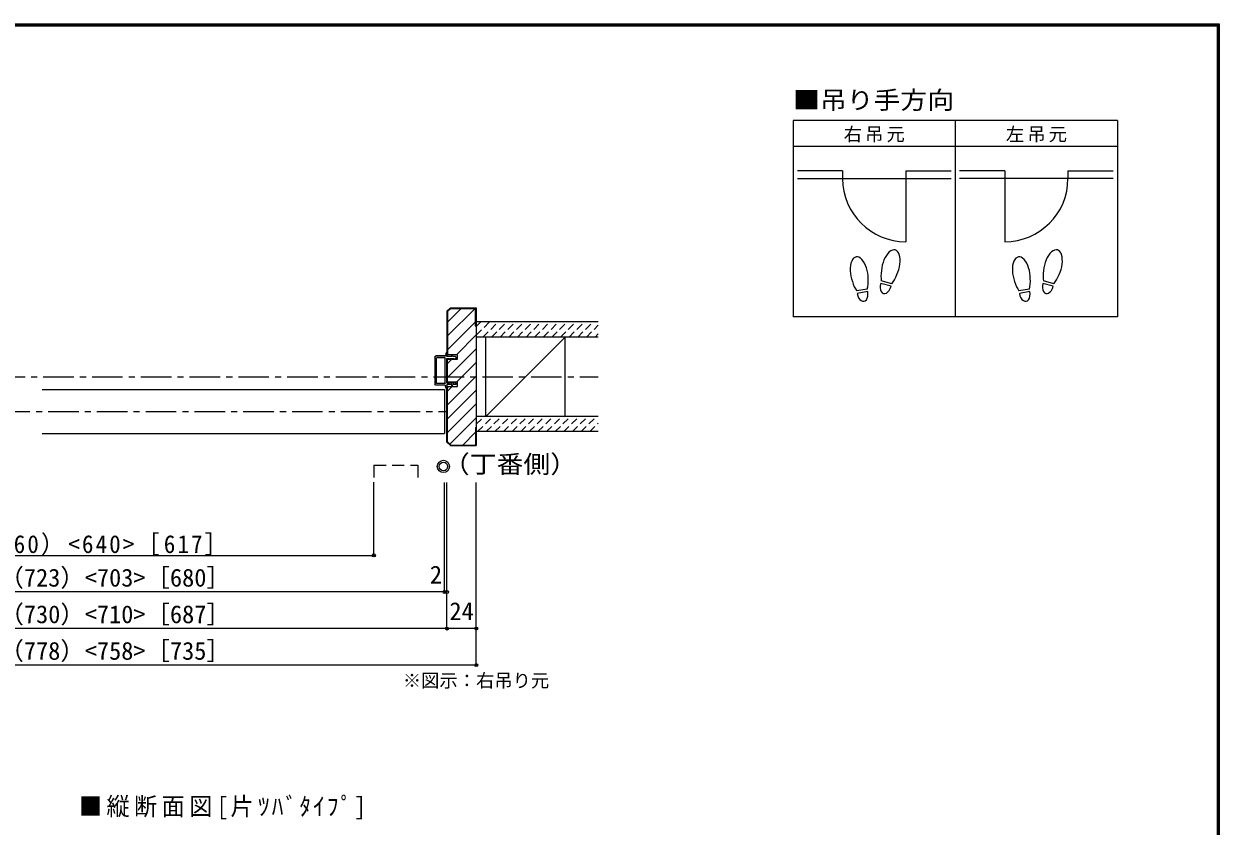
# Model space of a CAD drawing. Units: millimetres at full size, sheet at 1:5; details may follow other scales. Extents: x -973 to 977, y -718 to 696.
# Drawn here: x -3 to 977, y 38 to 696 of the extents above; entities that cross this region are included whole.
import ezdxf
from ezdxf.enums import TextEntityAlignment as Align

# ---------------------------------------------------------------- set-up
doc = ezdxf.new("R2010")
doc.units = ezdxf.units.MM
doc.header["$LTSCALE"] = 5
doc.header["$PDMODE"] = 32
doc.header["$PDSIZE"] = 2.5
for name, pattern in [('CHAIN1', [8, 5, -1, 1, -1]), ('DASHED1', [1.8, 1.2, -0.6]), ('DASHED2', [3, 2, -1])]:
    doc.linetypes.add(name, pattern=pattern)
for name, color, linetype in [('0-0_補助線', 7, 'Continuous'), ('0-1_通り芯', 4, 'CHAIN1'), ('0-3_仕上げ', 7, 'Continuous'), ('0-4_枠', 3, 'Continuous'), ('0-6_扉', 6, 'Continuous'), ('0-7_金物', 7, 'Continuous'), ('0-8_戸当り', 3, 'Continuous'), ('0-A_文字', 3, 'Continuous'), ('0-B_寸法', 7, 'Continuous'), ('0-C_ハッチ', 4, 'DASHED1'), ('F-1_枠', 6, 'Continuous')]:
    doc.layers.add(name, color=color, linetype=linetype)
doc.styles.add('ＭＳ ゴシック', font='')
doc.styles.get('ＭＳ ゴシック').set_extended_font_data('MS Gothic')

# ---------------------------------------------------------------- blocks, each defined once
blk = doc.blocks.new('01')
at = {"layer": '0-0_補助線'}
for p, q in [((-14.5, 0.346), (-14.5, -0.449)), ((-14.3, 0.346), (-14.3, -0.449)), ((-12.045, -0.049), (-14.178, 0.444)), ((-12, 0.146), (-14.133, 0.639)), ((-11.475, 5.146), (-12.298, 4.504)), ((-12.175, 4.146), (-11.475, 4.146)), ((-12.045, -0.049), (-11.993, 0.145)), ((-11.475, 0.146), (-12, 0.146)), ((-11.475, 7.146), (-11.475, 5.146)), ((-11.475, 4.146), (-11.475, 0.146)), ((-10.68, 7.55), (-9.257, 6.508)), ((-9.375, 6.146), (-10.075, 6.146)), ((-10.075, 3.146), (-10.075, 6.146)), ((-10.075, 3.146), (-9.252, 2.504)), ((-9.375, 2.146), (-10.075, 2.146)), ((-10.075, 0.146), (-10.075, 2.146)), ((-10.075, 0.146), (10.075, 0.146)), ((10.075, 3.146), (9.252, 2.504)), ((10.68, 7.55), (9.257, 6.508)), ((9.375, 6.146), (10.075, 6.146)), ((9.375, 2.146), (10.075, 2.146)), ((10.075, 3.146), (10.075, 6.146)), ((10.075, 0.146), (10.075, 2.146)), ((11.475, 7.146), (11.475, 5.146)), ((11.475, 5.146), (12.298, 4.504)), ((12.175, 4.146), (11.475, 4.146)), ((11.475, 4.146), (11.475, 0.146)), ((11.475, 0.146), (12, 0.146)), ((12.045, -0.049), (11.993, 0.145)), ((12, 0.146), (14.133, 0.639)), ((12.045, -0.049), (14.178, 0.444)), ((14.3, 0.346), (14.3, -0.449)), ((14.5, 0.346), (14.5, -0.449)), ((-14.265, -0.741), (-12.235, -1.196)), ((-14.222, -0.546), (-12.191, -1.001)), ((-12, -1.488), (-12, -8.854)), ((-11.8, -1.488), (-11.8, -8.854)), ((-11, -9.654), (11, -9.654)), ((-10.6, -1.554), (-10.6, -8.154)), ((-10.3, -1.254), (10.3, -1.254)), ((-10.3, -8.454), (10.3, -8.454)), ((10.6, -1.554), (10.6, -8.154)), ((11.8, -1.488), (11.8, -8.854)), ((12, -1.488), (12, -8.854)), ((14.222, -0.546), (12.191, -1.001)), ((14.265, -0.741), (12.235, -1.196)), ((11, -9.854), (-11, -9.854))]:
    blk.add_line(p, q, dxfattribs=at)
for centre, radius, start, end in [((-14.2, 0.346), 0.3, 77.00048, 180), ((-14.2, 0.346), 0.1, 77.00048, 180), ((-12.175, 4.346), 0.2, 127.96957, 270), ((-10.975, 7.146), 0.5, 53.78053, 180), ((-9.375, 6.346), 0.2, 270, 53.78053), ((-9.375, 2.346), 0.2, 270, 52.03043), ((9.375, 6.346), 0.2, 126.21947, 270), ((9.375, 2.346), 0.2, 127.96957, 270), ((10.975, 7.146), 0.5, 0, 126.21947), ((12.175, 4.346), 0.2, 270, 52.03043), ((14.2, 0.346), 0.3, 0, 102.99952), ((14.2, 0.346), 0.1, 0, 102.99952), ((-14.2, -0.449), 0.3, 180, 257.3929), ((-14.2, -0.449), 0.1, 180, 257.3929), ((-12.3, -1.488), 0.3, 0, 76.0718), ((-12.3, -1.488), 0.5, 0, 76.0718), ((-11, -8.854), 1, 180, 270), ((-11, -8.854), 0.8, 180, 270), ((-10.3, -1.554), 0.3, 90, 180), ((-10.3, -8.154), 0.3, 180, 270), ((10.3, -1.554), 0.3, 0, 90), ((10.3, -8.154), 0.3, 270, 0), ((11, -8.854), 1, 270, 0), ((11, -8.854), 0.8, 270, 0), ((12.3, -1.488), 0.5, 103.9282, 180), ((12.3, -1.488), 0.3, 103.9282, 180), ((14.2, -0.449), 0.1, 282.6071, 0), ((14.2, -0.449), 0.3, 282.6071, 0)]:
    blk.add_arc(centre, radius, start, end, dxfattribs=at)

msp = doc.modelspace()

# ---------------------------------------------------------------- linework, layer by layer
at = {"layer": '0-1_通り芯'}
for p, q in [((-467.5, 406.5), (467.5, 406.5)), ((-343.5, 378), (343.5, 378))]:
    msp.add_line(p, q, dxfattribs=at)
at = {"layer": '0-3_仕上げ', "color": 2}
for p, q in [((467.5, 451.5), (367.5, 451.5)), ((467.5, 439), (367.5, 439)), ((467.5, 374), (367.5, 374)), ((467.5, 361.5), (367.5, 361.5))]:
    msp.add_line(p, q, dxfattribs=at)
at = {"layer": '0-3_仕上げ', "color": 3}
for p, q in [((375.5, 374), (375.5, 439)), ((440.5, 374), (440.5, 439))]:
    msp.add_line(p, q, dxfattribs=at)
at = {"layer": '0-3_仕上げ'}
msp.add_line((440.5, 439), (375.5, 374), dxfattribs=at)
at = {"layer": '0-4_枠'}
for p, q in [((346.328, 463), (343.5, 460.172)), ((346.536, 462.5), (344, 459.964)), ((346.328, 463), (367.5, 463)), ((346.536, 462.5), (367, 462.5)), ((367, 448), (367, 462.5)), ((367.5, 463), (367.5, 350)), ((343.5, 460.172), (343.5, 424.5)), ((344, 459.964), (344, 424.5)), ((367, 448), (367.5, 448)), ((343.5, 402.2), (343.5, 420.8)), ((343.5, 420.8), (352, 420.8)), ((344, 402.2), (344, 420.8)), ((343.5, 402.2), (352, 402.2)), ((352, 398.5), (352, 402.2)), ((343.5, 352.828), (343.5, 398.5)), ((343.5, 398.5), (352, 398.5)), ((344, 353.036), (344, 398.5)), ((367, 365), (367, 350.5)), ((367, 365), (367.5, 365)), ((346.328, 350), (343.5, 352.828)), ((346.536, 350.5), (344, 353.036)), ((346.328, 350), (367.5, 350)), ((346.536, 350.5), (367, 350.5))]:
    msp.add_line(p, q, dxfattribs=at)
msp.add_lwpolyline([(352, 420.8), (352, 424.5), (343.5, 424.5)], dxfattribs=at)
at = {"layer": '0-6_扉'}
for p, q in [((11.5, 396), (341.5, 396)), ((341.5, 396), (341.5, 360)), ((11.5, 360), (341.5, 360))]:
    msp.add_line(p, q, dxfattribs=at)
at = {"layer": '0-6_扉', "linetype": 'DASHED2'}
for p, q in [((283.505, 333.908), (319.505, 333.908)), ((283.505, 333.908), (283.505, 319.657)), ((319.505, 333.908), (319.505, 319.657))]:
    msp.add_line(p, q, dxfattribs=at)
at = {"layer": '0-7_金物'}
for radius in [5, 3.5]:
    msp.add_circle((340.549, 332.957), radius, dxfattribs=at)
at = {"layer": '0-8_戸当り', "color": 2}
for p, q in [((667.933, 575.308), (630.833, 575.308)), ((630.833, 569.008), (756.833, 569.008)), ((667.933, 575.308), (667.933, 569.008)), ((719.733, 575.308), (756.833, 575.308)), ((719.733, 575.308), (719.733, 517.208)), ((800.933, 575.308), (763.833, 575.308)), ((889.833, 569.008), (763.833, 569.008)), ((800.933, 575.308), (800.933, 517.208)), ((852.733, 575.308), (889.833, 575.308)), ((852.733, 575.308), (852.733, 569.008))]:
    msp.add_line(p, q, dxfattribs=at)
at = {"layer": '0-8_戸当り'}
for p, q in [((707.618, 480.706), (699.138, 482.978)), ((708.162, 482.735), (699.681, 485.007)), ((840.618, 480.706), (832.138, 482.978)), ((841.162, 482.735), (832.681, 485.007)), ((688.151, 478.378), (679.505, 476.853)), ((688.516, 476.31), (679.869, 474.785)), ((821.151, 478.378), (812.505, 476.853)), ((821.516, 476.31), (812.869, 474.785))]:
    msp.add_line(p, q, dxfattribs=at)
at = {"layer": '0-8_戸当り', "color": 2}
for centre, start, end in [((719.733, 569.008), 180, 270), ((800.933, 569.008), 270, 0)]:
    msp.add_arc(centre, 51.8, start, end, dxfattribs=at)
at = {"layer": '0-8_戸当り'}
for centre, major_axis, ratio, start_param, end_param in [((707.407, 496.878), (3.644, 13.601), 0.5, 4.3405914, 8.2257792), ((840.407, 496.878), (3.644, 13.601), 0.5, 4.3405914, 8.2257792), ((681.489, 490.877), (-2.445, 13.867), 0.5, 4.3405914, 8.2257792), ((814.489, 490.877), (-2.445, 13.867), 0.5, 4.3405914, 8.2257792), ((707.303, 496.489), (4.416, 16.48), 0.4, 1.8506333, 2.4428768), ((707.303, 496.489), (4.416, 16.48), 0.4, 3.8403085, 4.432552), ((840.303, 496.489), (4.416, 16.48), 0.4, 1.8506333, 2.4428768), ((840.303, 496.489), (4.416, 16.48), 0.4, 3.8403085, 4.432552), ((681.559, 490.481), (-2.963, 16.802), 0.4, 1.8506333, 2.4428768), ((681.559, 490.481), (-2.963, 16.802), 0.4, 3.8403085, 4.432552), ((703.378, 481.842), (1.894, 7.067), 0.6, 1.5707963, 4.712389), ((814.559, 490.481), (-2.963, 16.802), 0.4, 1.8506333, 2.4428768), ((814.559, 490.481), (-2.963, 16.802), 0.4, 3.8403085, 4.432552), ((836.378, 481.842), (1.894, 7.067), 0.6, 1.5707963, 4.712389), ((684.192, 475.548), (-1.27, 7.205), 0.6, 1.5707963, 4.712389), ((817.192, 475.548), (-1.27, 7.205), 0.6, 1.5707963, 4.712389)]:
    msp.add_ellipse(centre, major_axis=major_axis, ratio=ratio, start_param=start_param, end_param=end_param, dxfattribs=at)
at = {"layer": '0-A_文字'}
for p, q in [((627.333, 616.667), (627.333, 455.667)), ((893.333, 616.667), (627.333, 616.667)), ((760.333, 616.667), (760.333, 455.667)), ((627.333, 595.667), (893.333, 595.667))]:
    msp.add_line(p, q, dxfattribs=at)
msp.add_lwpolyline([(893.333, 616.667), (893.333, 455.667), (627.333, 455.667)], dxfattribs=at)
at = {"layer": '0-B_寸法', "color": 4}
for p, q in [((283.505, 260), (283.505, 320)), ((341.5, 230), (341.5, 319.657)), ((343.5, 200), (343.5, 319.657)), ((367.5, 170), (367.5, 319.657)), ((-333.5, 260), (283.505, 260)), ((343.5, 230), (-343.5, 230)), ((367.5, 200), (-367.5, 200)), ((367.5, 170), (-367.5, 170))]:
    msp.add_line(p, q, dxfattribs=at)
at = {"layer": '0-B_寸法'}
for p in [(283.505, 260), (341.5, 230), (343.5, 230), (343.5, 200), (367.5, 200), (367.5, 170)]:
    msp.add_point(p, dxfattribs=at)
at = {"layer": '0-C_ハッチ', "linetype": 'Continuous'}
for p, q in [((344, 439.912), (366.588, 462.5)), ((355.275, 462.5), (344, 451.225)), ((367, 451.598), (344, 428.598)), ((367.5, 440.784), (351.216, 424.5)), ((367.5, 429.47), (344, 405.97)), ((347.516, 420.8), (344, 417.284)), ((367.5, 418.157), (351.543, 402.2)), ((367.5, 406.843), (344, 383.343)), ((347.843, 398.5), (344, 394.657)), ((367.5, 395.529), (344, 372.029)), ((367.5, 384.216), (344, 360.716)), ((367.5, 372.902), (345.817, 351.219)), ((367, 361.088), (356.412, 350.5))]:
    msp.add_line(p, q, dxfattribs=at)
at = {"layer": '0-C_ハッチ'}
for p, q in [((367.5, 447.672), (371.328, 451.5)), ((367.5, 440.601), (378.399, 451.5)), ((372.97, 439), (385.47, 451.5)), ((380.041, 439), (392.541, 451.5)), ((387.112, 439), (399.612, 451.5)), ((394.183, 439), (406.683, 451.5)), ((401.255, 439), (413.755, 451.5)), ((408.326, 439), (420.826, 451.5)), ((415.397, 439), (427.897, 451.5)), ((422.468, 439), (434.968, 451.5)), ((429.539, 439), (442.039, 451.5)), ((436.61, 439), (449.11, 451.5)), ((443.681, 439), (456.181, 451.5)), ((450.752, 439), (463.252, 451.5)), ((457.823, 439), (467.5, 448.677)), ((464.894, 439), (467.5, 441.606)), ((367.5, 367.464), (374.036, 374)), ((368.607, 361.5), (381.107, 374)), ((375.678, 361.5), (388.178, 374)), ((382.749, 361.5), (395.249, 374)), ((389.821, 361.5), (402.321, 374)), ((396.892, 361.5), (409.392, 374)), ((403.963, 361.5), (416.463, 374)), ((411.034, 361.5), (423.534, 374)), ((418.105, 361.5), (430.605, 374)), ((425.176, 361.5), (437.676, 374)), ((432.247, 361.5), (444.747, 374)), ((439.318, 361.5), (451.818, 374)), ((446.389, 361.5), (458.889, 374)), ((453.46, 361.5), (465.96, 374)), ((460.531, 361.5), (467.5, 368.469))]:
    msp.add_line(p, q, dxfattribs=at)
at = {"layer": 'F-1_枠'}
for p, q in [((-973.347, 695.833), (976.653, 695.833)), ((-973.347, 695), (976.653, 695)), ((-973.347, 694.167), (976.653, 694.167)), ((974.986, 695.833), (974.986, -700.833)), ((975.82, 695.833), (975.82, -700.833)), ((976.653, 695.833), (976.653, -700.833))]:
    msp.add_line(p, q, dxfattribs=at)

# ---------------------------------------------------------------- block references
at = {"layer": '0-0_補助線', "xscale": -1, "rotation": 270}
msp.add_blockref('01', (343.354, 411.5), dxfattribs=at)

# ---------------------------------------------------------------- texts
at = {"layer": '0-A_文字', "color": 7, "style": 'ＭＳ ゴシック', "width": 1.1}
for s, p in [('■吊り手方向', (627.333, 621.667)), ('（丁番側）', (340.182, 323.105))]:
    msp.add_text(s, height=14.66, dxfattribs=at).set_placement(p, align=Align.BOTTOM_LEFT)
at = {"layer": '0-A_文字', "color": 7, "style": 'ＭＳ ゴシック'}
msp.add_text('※図示：右吊り元', height=11, dxfattribs=at).set_placement((307.305, 148.534), align=Align.BOTTOM_LEFT)
at = {"layer": '0-A_文字', "color": 7, "attachment_point": 7, "style": 'ＭＳ ゴシック'}
for s, insert, char_height in [('\\T1.17;右吊元', (668.833, 598.667), 11), ('\\T1.17;左吊元', (801.833, 598.667), 11), ('\\T1.19;\\W0.95;■縦断面図[片ﾂﾊﾞﾀｲﾌﾟ]', (41.653, 43.5), 14.66)]:
    msp.add_mtext(s, dxfattribs=dict(at, insert=insert, char_height=char_height))
at = {"layer": '0-B_寸法', "style": 'ＭＳ ゴシック'}
for s, p in [('ＤＷ＝793（723）<703>［680］', (-113.347, 230)), ('2', (329.5, 232.5)), ('枠内＝800（730）<710>［687］', (-113.347, 200)), ('24', (345.5, 202.5)), ('枠外＝848（778）<758>［735］', (-113.347, 170))]:
    msp.add_text(s, height=14.66, dxfattribs=at).set_placement(p, align=Align.BOTTOM_LEFT)
at = {"layer": '0-B_寸法', "insert": (-235.847, 260), "char_height": 14.66, "attachment_point": 7, "style": 'ＭＳ ゴシック'}
msp.add_mtext('\\T1.18;\\W0.95;有効開口寸法＝730（660）<640>［617］', dxfattribs=at)

doc.saveas('drawing.dxf')
